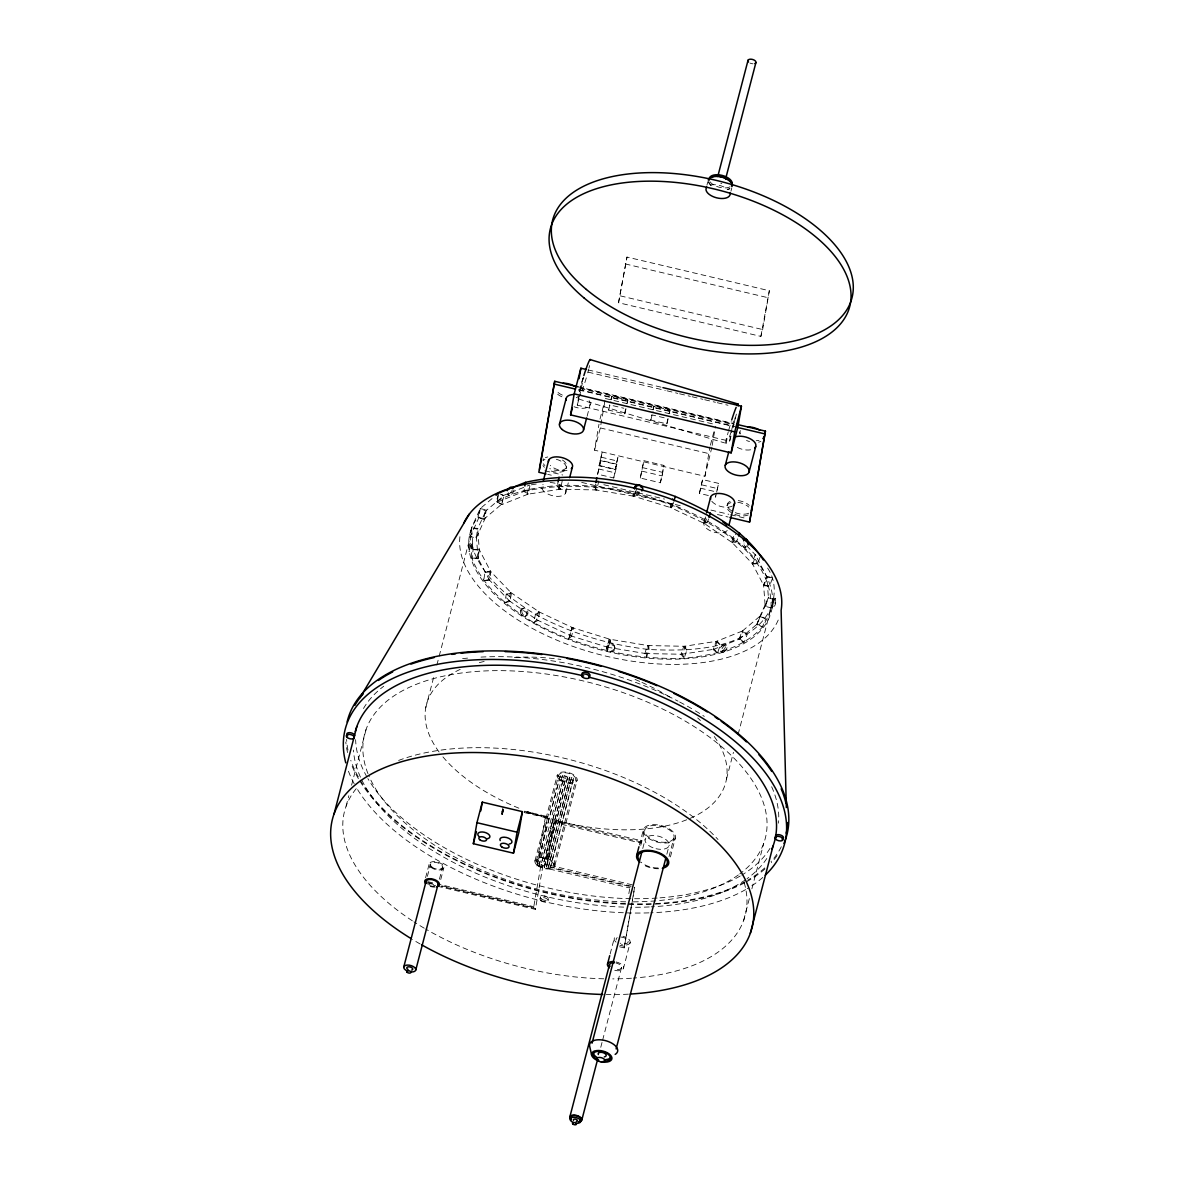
<?xml version="1.0" encoding="UTF-8"?>
<svg xmlns="http://www.w3.org/2000/svg" width="1184" height="1184" viewBox="0 0 1184 1184"><rect width="100%" height="100%" fill="white"/><g stroke="black" fill="none" stroke-linecap="round" stroke-linejoin="round"><path stroke-width="0.75" stroke-dasharray="5 3.75" d="M492.041 498.612L480.216 508.602L471.528 527.886L470.3 536.678L476.308 537.98L477.67 528.375L471.528 527.886L469.293 536.441M767.602 568.068C780.138 586.509 772.9 609.434 762.452 627.002C742.501 648.98 712.502 655.403 684.174 658.215C631.93 660.198 579.731 647.382 533.777 622.636C508.128 606.889 482.939 587.308 471.928 558.256L473.156 549.613L471.528 527.886L477.537 529.189L486.21 509.904L480.216 508.602L477.981 517.156A155.681 80.186 14.6 0 0 633.573 656.513A155.681 80.186 14.6 0 0 752.521 556.154A155.681 80.186 14.6 0 0 496.392 501.631L498.627 493.062L497.221 502.09L501.779 504.621L528.478 493.98L530.062 484.878M439.175 656.158L470.3 536.678L478.928 517.526L480.216 508.602L485.573 511.118L503.97 495.593L501.306 494.32M489.554 580.397L477.803 557.871L479.032 549.213L473.156 549.613C484.256 578.843 509.608 598.556 535.434 614.407C570.614 633.41 609.257 644.969 648.95 649.498C692.862 651.6 758.248 650.327 774.321 599.518L768.579 597.195L759.891 616.494L756.724 624.678L762.452 627.002L765.634 618.803L760.439 615.798L742.028 631.324L738.979 639.419L744.174 642.438L747.222 634.343L742.93 630.806L716.054 641.521L713.168 649.542L717.46 653.08L720.346 645.058L717.252 641.195L683.73 646.375L681.081 654.352L684.174 658.215L686.824 650.223L685.166 646.286L647.293 645.561L644.88 653.553L646.553 657.49L648.95 649.498L648.832 645.709L609.183 639.138L607.052 647.174L607.155 650.963L610.752 639.508L572.035 627.535L568.705 639.079L571.62 636.222L573.5 628.097L538.35 611.551L535.434 614.407L533.777 622.636L537.98 620.505L539.638 612.276L510.452 592.266L506.234 594.398L504.784 602.76L509.993 601.457L511.458 593.11L490.22 570.999L484.996 572.301L483.679 580.796L489.554 580.397L490.872 571.902L479.032 549.213M478.07 558.744L476.442 537.166L470.3 536.678L471.928 558.256L478.07 558.744L479.298 550.101L477.67 528.375M476.308 537.98L484.937 518.829L486.21 509.904M509.993 601.457L488.903 579.509L490.22 570.999M501.779 504.621L503.185 495.593L529.529 485.085M503.614 809.501L502.282 814.636L501.306 814.4L503.407 806.156M502.282 814.636L503.733 808.864M730.972 436.067L729.64 441.203L577.274 405.15L579.287 393.458M579.568 391.786L582.824 378.17M579.509 396.596L583.46 378.007M618.536 302.719L626.987 257.061L769.334 290.746L762.659 329.552L760.868 336.404L618.536 302.719L626.987 257.061M711.895 447.123L704.909 476.294L594.516 450.172L598.986 424.227M594.516 450.172L600.318 427.927L605.083 400.236M597.639 474.177L600.776 460.369L616.82 464.172L615.917 469.426L613.697 477.981L597.639 474.177L600.776 460.369M599.089 465.786L602.212 451.962L599.089 465.786L615.132 469.574L618.27 455.766L615.132 469.574M626.04 408.776L624.708 413.912L608.65 410.108L609.553 404.854M611.181 399.807L611.788 396.3L627.846 400.103L627.239 403.596M539.49 863.521L537.477 863.047L560.476 774.795L562.474 775.268L538.927 866.377L536.929 865.904L545.439 816.768L524.364 811.78M538.927 866.377L547.556 816.605L524.601 811.173M441.854 885.869L533.629 907.595L540.984 864.808L564.176 775.786L566.174 776.26L542.849 866.525L540.851 866.052L564.176 775.786M437.488 886.224L535.405 909.386L542.997 865.282L566.174 776.26M544.27 867.739L552.617 819.728L641.328 840.714L640.84 843.038L554.127 822.51L546.283 868.212L544.27 867.739L567.817 776.615L569.83 777.089L569.46 779.19L546.283 868.212M536.929 865.904L560.476 774.795M567.817 776.615L544.906 864.572L546.919 865.045L554.408 821.459M562.474 775.268L562.119 777.37L560.106 776.882M613.697 477.981L616.82 464.172M624.708 413.912L625.611 408.658M630.066 886.505L629.681 887.956L548 868.642L571.546 777.518L573.559 777.992L573.189 780.093L550.382 867.65L630.066 886.505L628.837 893.639M550.382 867.65L573.559 777.992M548 868.642L571.546 777.518M640.292 478.025L643.874 460.68L663.943 465.416L662.137 475.924L660.361 482.776L640.292 478.025L643.874 460.68M668.19 418.751L666.858 423.887L650.8 420.083L651.703 414.829L665.97 418.204M653.331 409.768L653.923 406.275L669.981 410.078L669.389 413.571M666.858 423.887L667.761 418.633M660.361 482.776L663.943 465.416M708.358 495.504L699.433 493.402L702.571 479.579L718.614 483.383L715.491 497.191L718.614 483.383M699.433 493.402L702.571 479.579M704.909 476.294L709.956 446.886M619.572 946.786L624.19 947.866L634.654 886.949L548.355 866.54M624.19 947.866L634.728 887.29M712.191 445.391L715.462 426.358M729.64 441.203L733.399 421.06M734.376 422.407L735.826 414.06M760.868 336.404L769.334 290.746M497.221 502.09L523.92 491.449L524.867 485.988M562.37 480.023L560.565 489.155L527.265 494.29L528.848 485.188M504.784 602.76L508.987 600.628L510.452 592.266M598.823 480.837L596.766 489.954L559.144 489.244L557.22 486.313L558.123 481.74M559.144 489.244L560.95 480.112M533.777 622.636L536.707 619.765L538.35 611.551M636.533 488.77L634.609 496.348L595.212 489.821L595.522 483.99M595.212 489.821L597.269 480.689M568.705 639.079L572.035 627.535M673.548 502.445L671.506 507.862L633.04 495.978L634.964 488.4M346.098 806.23L348.836 795.722M351.574 785.214L366.167 729.181M425.707 707.869L434.069 675.768M436.852 665.068L438.716 657.934M477.981 517.156L483.338 519.672L485.573 511.118M483.338 519.672L501.75 504.147L503.97 495.593M425.589 877.744L429.17 864.054M427.38 876.352L430.502 864.364M439.427 879.194L442.55 867.221M440.759 879.52L443.882 867.532M577.274 405.15L579.065 398.312M566.218 468.672L566.662 466.955M565.626 493.092L568.29 482.82M587.116 416.235L590.224 404.247M600.022 419.047L604.92 400.222M501.306 814.4L503.289 806.792M610.9 399.718L611.788 396.3M608.65 410.108L610.885 401.554M626.943 403.522L627.846 400.103M706.937 185.178L707.84 181.744M545.439 816.768L545.232 817.537L523.757 812.446M534.931 860.931L557.22 775.328M653.035 409.694L653.923 406.275M547.556 816.605L547.348 817.36L523.964 811.824M650.8 420.083L653.02 411.529M536.234 861.242L558.537 775.638M552.617 819.728L552.336 820.793L641.121 841.972M533.629 907.595L533.851 906.737L440.27 884.596M535.405 909.386L535.627 908.542L441.277 886.209M546.919 865.045L569.83 777.089M540.022 898.937L540.466 897.22M669.093 413.497L669.981 410.078M553.535 865.326L575.824 779.738M554.837 865.637L577.141 780.049M730.957 191.186L731.86 187.768M548.059 900.698L548.518 898.996M710.4 445.169L714.411 429.762M703.873 523.15L705.649 516.313M733.207 427.513L734.095 424.079L581.729 388.041M610.145 953.993L614.17 938.586M727.02 505.672L727.464 503.97M639.39 845.021L643.415 829.614M640.84 843.038L641.328 840.714M640.751 845.376L644.777 829.969M642.764 848.499L645.088 839.574M600.762 1047.307L602.138 1041.994M602.612 1040.218L621.526 967.58A6.186 3.182 14.6 0 0 616.05 963.006M614.777 970.362A8.258 4.248 14.6 0 0 623.539 968.053L630.214 942.375A8.258 4.248 14.6 0 0 622.917 936.278M666.844 854.197L669.182 845.272M669.049 856.58L673.962 837.739A15.096 7.785 14.6 0 0 653.894 825.44A15.096 7.785 14.6 0 0 650.238 838.405A15.096 7.785 14.6 0 0 673.962 837.739M670.41 856.935L675.324 838.109A16.517 8.51 14.6 0 0 653.39 824.641A16.517 8.51 14.6 0 0 649.394 838.82A16.517 8.51 14.6 0 0 675.324 838.109M726.488 779.042L733.458 752.284M738.106 734.45L771.08 607.851C772.59 553.875 715.092 524.29 672.69 505.45C625.359 488.37 573.559 480.26 523.92 491.449L527.265 494.29M772.086 608.088L774.321 599.518L768.431 598.024L766.803 576.297L772.678 577.792L769.467 586.258L763.858 585.651L752.092 563.11L755.229 554.497L767.069 577.185L763.858 585.651M743.67 920.353L749.605 897.59M751.884 888.829L763.739 843.304M607.155 650.963L610.752 639.508M708.535 518.932L707.603 521.892L704.939 523.742L670.026 507.3L672.601 498.286M671.506 507.862L674.081 498.864M646.553 657.49L646.434 653.701L648.832 645.709M737.602 538.853L736.596 541.769L732.659 542.894L703.666 523.017L706.478 514.108M704.939 523.742L707.751 514.848M684.174 658.215L682.502 654.264L685.166 646.286M760.217 556.835L757.701 563.732L752.743 563.998L731.653 542.05L734.657 533.288M732.659 542.894L735.664 534.117M717.46 653.08L714.381 649.217L717.252 641.195M752.743 563.998L755.895 555.385L743.996 543.012M713.168 649.542L739.882 638.886L742.93 630.806M756.724 624.678L765.338 605.527L771.08 607.851L765.204 606.341L763.576 584.763L766.803 576.297M738.979 639.419L757.257 623.983L760.439 615.798M765.338 605.527L768.579 597.195M765.204 606.341L768.431 598.024M633.04 495.978L634.224 493.55L634.609 496.348M470.152 543.16C467.798 547.304 468.479 556.894 470.374 545.75C471.188 537.122 475.213 553.712 468.82 551.241M570.584 630.968L573.5 628.097M773.67 598.216C769.511 602.523 774.528 611.447 775.698 602.449C775.298 592.281 773.285 602.7 772.397 606.356M775.683 598.556L774.41 606.696M670.026 507.3L672.69 505.45M535.434 614.407L539.638 612.276M521.715 608.842L523.076 608.31M525.282 616.272L526.643 615.724M703.666 523.017L707.603 521.892M483.679 580.796L488.903 579.509M506.234 594.398L511.458 593.11M531.305 484.818L536.678 483.99M744.47 547.319L746.172 547.052A4.129 2.279 81.2 0 1 743.508 542.834M681.081 654.352L714.381 649.217M471.928 558.256L477.803 557.871M484.996 572.301L490.872 571.902M731.653 542.05L736.596 541.769M644.88 653.553L682.502 654.264M473.156 549.613L479.298 550.101M752.092 563.11L757.701 563.732M767.069 577.185L772.678 577.792M607.052 647.174L646.434 653.701M472.327 543.53L470.98 551.596M478.928 517.526L484.937 518.829M625.211 263.914L767.543 297.598M620.312 295.867L762.659 329.552M588.019 369.896L661.16 387.198M588.196 372.161L665.275 390.409M667.066 390.824L677.81 393.369M679.616 393.798L690.361 396.344M692.152 396.758L702.911 399.304M704.702 399.733L715.462 402.279M717.252 402.708L728.012 405.254M577.925 386.783L733.296 423.532M580.145 388.441L732.511 424.494M579.05 389.64L734.258 426.358M578.991 389.936L734.361 426.699M605.379 398.505L715.758 424.627M613.12 405.712L623.82 408.243M600.318 427.927L710.696 454.034M601.309 457.216L617.367 461.02M642.098 467.517L662.167 472.268M599.992 460.532L616.035 464.32M701.668 484.833L717.711 488.637M642.068 471.173L662.137 475.924M700.336 488.148L716.394 491.937M599.874 465.623L615.917 469.426M598.542 468.938L614.6 472.727M544.906 470.773L562.755 475.006M603.825 484.73L664.55 499.086M710.977 510.082L728.841 514.3M730.632 514.729L744.914 518.104M547.763 474.37L551.33 475.213M581.684 482.391L683.479 506.471M717.415 514.507L728.13 517.038M563.806 777.888L565.819 778.362M567.462 778.717L569.46 779.19M571.191 779.62L573.189 780.093M501.424 813.763L502.386 814M550.752 865.548L633.248 885.07M540.984 864.808L542.997 865.282M427.676 881.621L433.078 882.894M427.454 882.465L434.661 884.167M428.8 883.264L439.486 885.795M425.026 883.279L435.712 885.795M619.942 945.32L624.56 946.416M763.576 584.763L769.467 586.258M578.517 399.008L724.593 442.92M570.14 635.645L608.606 647.544M759.891 616.494L765.634 618.803M496.392 501.631L501.75 504.147M536.707 619.765L571.62 636.222M523.92 491.449L528.478 493.98M500.136 493.906L503.185 495.593M757.257 623.983L762.452 627.002M742.028 631.324L747.222 634.343M507.374 494.187L508.854 495.208M724.978 644.2L726.473 645.206M720.745 651.23L722.225 652.251M508.987 600.628L537.98 620.505M739.882 638.886L744.174 642.438M716.054 641.521L720.346 645.058M557.22 486.313L560.565 489.155M683.73 646.375L686.824 650.223M594.842 487.024L596.766 489.954M647.293 645.561L648.95 649.498M614.91 647.352A4.129 3.478 -4.3 0 1 608.532 650.208A4.129 3.478 -4.3 0 1 608.946 644.17A4.129 3.478 -4.3 0 1 614.91 647.352L614.999 648.462A4.129 3.478 -4.3 0 1 608.606 651.304A4.129 3.478 -4.3 0 1 609.035 645.265A4.129 3.478 -4.3 0 1 614.999 648.462M606.682 647.13L606.77 648.225M609.183 639.138L609.301 642.927M639.745 492.884A4.129 3.522 24.2 0 1 635.038 491.138M639.168 492.011A4.129 3.522 24.2 0 1 637.11 491.508M513.93 489.895A4.129 2.028 -55.6 0 1 510.437 495.03A4.129 2.028 -55.6 0 1 508.365 492.677M512.272 489.747A4.129 2.028 -55.6 0 1 511.932 490.679M511.414 491.612A4.129 2.028 -55.6 0 1 508.247 494.261A4.129 2.028 -55.6 0 1 506.722 492.529M745.994 546.209A4.129 2.279 81.2 0 1 743.567 546.964A4.129 2.279 81.2 0 1 741.806 543.101M781.307 846.723A225.981 116.387 14.6 0 1 771.05 861.626M764.731 867.931A225.981 116.387 14.6 0 1 747.607 880.23M744.706 881.858A225.981 116.387 14.6 0 1 652.946 903.644M651.17 903.718A225.981 116.387 14.6 0 1 627.446 903.688M625.581 903.629A225.981 116.387 14.6 0 1 350.79 760.32M347.978 750.064A225.981 116.387 14.6 0 1 346.616 739.393M778.214 620.061A164.976 84.967 14.6 0 1 596.603 653.775A164.976 84.967 14.6 0 1 460.265 534.31M714.263 736.507A154.645 79.654 14.6 0 1 686.217 819.964A154.645 79.654 14.6 0 1 524.112 810.27M518.873 808.184A154.645 79.654 14.6 0 1 442.15 755.925M439.086 751.988A154.645 79.654 14.6 0 1 461.716 668.694M479.328 662.64A154.645 79.654 14.6 0 1 484.167 661.456M514.315 657.401A154.645 79.654 14.6 0 1 560.89 659.429M635.053 679.438A154.645 79.654 14.6 0 1 640.218 681.644M641.92 682.413A154.645 79.654 14.6 0 1 672.408 698.723M697.716 717.963A154.645 79.654 14.6 0 1 700.425 720.523M630.214 942.375A8.258 4.248 14.6 0 1 621.467 944.684M616.006 942.109A8.258 4.248 14.6 0 1 617.027 936.159M621.156 937.062A6.186 3.182 14.6 0 1 628.216 941.902A6.186 3.182 14.6 0 1 620.105 943.16M616.242 939.918A6.186 3.182 14.6 0 1 617.249 937.669M616.228 961.956A8.258 4.248 14.6 0 1 623.539 968.053M621.526 967.58A6.186 3.182 14.6 0 1 614.97 969.311M434.602 886.357A6.186 3.182 14.6 0 1 428.578 884.922M435.164 887.112A7.563 3.892 14.6 0 1 427.809 885.38M658.659 868.745A16.517 8.51 14.6 0 1 642.705 864.498M658.141 867.961A15.096 7.785 14.6 0 1 640.87 862.085M652.976 847.774A12.388 6.379 14.6 0 1 648.61 836.185A12.388 6.379 14.6 0 1 668.501 842.342A12.388 6.379 14.6 0 1 656.054 848.721M628.408 994.16A216.702 111.607 14.6 0 1 606.267 994.545M420.157 943.988A216.702 111.607 14.6 0 1 412.476 939.46M766.803 858.474A216.702 111.607 14.6 0 1 747.015 878.706M745.58 879.727A216.702 111.607 14.6 0 1 651.141 906.84M649.261 906.944A216.702 111.607 14.6 0 1 630.761 907.255M623.716 907.107A216.702 111.607 14.6 0 1 361.238 778.85M360.469 777.178A216.702 111.607 14.6 0 1 353.483 750.108M367.987 773.685A206.993 106.604 14.6 0 1 595.108 683.952A206.993 106.604 14.6 0 1 739.778 873.896M738.357 874.932A206.993 106.604 14.6 0 1 632.774 901.853M625.67 901.808A206.993 106.604 14.6 0 1 368.683 775.372M744.159 882.539A206.993 106.604 14.6 0 1 633.322 978.088M631.472 978.221A206.993 106.604 14.6 0 1 612.72 978.887M603.796 978.798A206.993 106.604 14.6 0 1 425.752 929.085M424.227 928.197A206.993 106.604 14.6 0 1 413.926 921.833M412.343 920.797A206.993 106.604 14.6 0 1 357.05 787.686M398.608 760.439A206.993 106.604 14.6 0 1 718.022 839.515M762.792 877.448A227.017 116.92 14.6 0 1 747.222 888.666M745.624 889.584A227.017 116.92 14.6 0 1 650.874 912.79M648.965 912.864A227.017 116.92 14.6 0 1 625.137 912.82M623.332 912.746A227.017 116.92 14.6 0 1 356.147 787.182M354.194 783.719A227.017 116.92 14.6 0 1 347.918 769.763M777.104 855.603A227.017 116.92 14.6 0 1 771.361 862.677M765.012 868.893A227.017 116.92 14.6 0 1 746.231 881.947M744.588 882.835A227.017 116.92 14.6 0 1 653.109 904.236M651.2 904.295A227.017 116.92 14.6 0 1 627.372 904.25M625.566 904.191A227.017 116.92 14.6 0 1 359.24 780.049M358.382 778.628A227.017 116.92 14.6 0 1 350.79 762.94M347.548 752.55A227.017 116.92 14.6 0 1 345.802 742.042M769.985 848.395A216.702 111.607 14.6 0 1 741.761 875.094M740.178 876.027A216.702 111.607 14.6 0 1 658.985 897.931M657.12 898.064A216.702 111.607 14.6 0 1 367.869 778.584M366.922 776.926A216.702 111.607 14.6 0 1 355.629 739.66M363.473 708.52A216.702 111.607 14.6 0 1 383.72 686.261M462.604 658.659A216.702 111.607 14.6 0 1 469.841 657.89M480.985 657.09A216.702 111.607 14.6 0 1 678.018 701.15M679.646 702.008A216.702 111.607 14.6 0 1 693.883 709.956M695.408 710.874A216.702 111.607 14.6 0 1 704.288 716.394M771.657 786.768A216.702 111.607 14.6 0 1 778.495 823.176M589.158 400.71A12.388 6.379 14.6 0 1 587.086 407.503A12.388 6.379 14.6 0 1 574.033 406.748M567.018 470.522A12.388 6.379 14.6 0 1 550.308 465.386M550.16 482.554A12.388 6.379 14.6 0 1 565.893 491.449A12.388 6.379 14.6 0 1 551.211 495.356A12.388 6.379 14.6 0 1 543.086 484.448M732.452 505.982A12.388 6.379 14.6 0 1 711.599 501.01M727.242 530.432A12.388 6.379 14.6 0 1 708.905 530.047A12.388 6.379 14.6 0 1 708.195 519.554M750.656 449.802A12.388 6.379 14.6 0 1 735.96 446.605M556.332 459.274A12.388 6.379 14.6 0 1 565.848 469.426A12.388 6.379 14.6 0 1 549.258 470.314M544.433 467.251A12.388 6.379 14.6 0 1 542.968 465.46M543.308 460.532A12.388 6.379 14.6 0 1 544.995 459.407M577.925 396.596A12.388 6.379 14.6 0 1 576.238 397.72M561.897 396.788A12.388 6.379 14.6 0 1 555.607 391.948M760.883 441.41A12.388 6.379 14.6 0 1 758.574 442.135M749.546 441.543A12.388 6.379 14.6 0 1 746.527 440.478M739.541 433.832A12.388 6.379 14.6 0 1 740.592 430.695M748.244 514.936A12.388 6.379 14.6 0 1 733.888 514.004M731.224 512.583A12.388 6.379 14.6 0 1 731.949 502.371M737.824 502.297A12.388 6.379 14.6 0 1 748.806 507.092M748.688 513.22A12.388 6.379 14.6 0 1 734.332 512.287M731.668 510.881A12.388 6.379 14.6 0 1 730.084 501.38M738.268 500.595A12.388 6.379 14.6 0 1 749.25 505.376M562.474 460.043A12.388 6.379 14.6 0 1 564.975 469.012A12.388 6.379 14.6 0 1 549.702 468.598M544.877 465.534A12.388 6.379 14.6 0 1 543.412 463.758M542.834 460.28A12.388 6.379 14.6 0 1 543.767 458.83M545.439 457.69A12.388 6.379 14.6 0 1 547.763 456.965M562.341 395.086A12.388 6.379 14.6 0 1 556.051 390.232M578.724 389.95A12.388 6.379 14.6 0 1 579.42 391.756M759.018 440.418A12.388 6.379 14.6 0 1 756.221 440.7M740.681 433.921A12.388 6.379 14.6 0 1 739.985 432.116M589.543 365.545A20.631 1.51 -73.3 0 1 588.922 368.224M588.552 369.689A20.631 1.51 -73.3 0 1 587.723 372.827M586.287 377.888A20.631 1.51 -73.3 0 1 580.293 395.663M579.228 397.972A20.631 1.51 -73.3 0 1 578.31 397.069M579.686 390.365A20.631 1.51 -73.3 0 1 583.357 377.237M736.389 414.119A20.631 1.51 -73.3 0 1 732.556 427.483M730.972 432.382A20.631 1.51 -73.3 0 1 728.13 440.108M727.524 434.794A20.631 1.51 -73.3 0 1 728.293 431.79M728.722 430.192A20.631 1.51 -73.3 0 1 731.194 421.682M710.548 185.074A12.388 6.379 14.6 0 1 727.538 189.336M729.995 188.759A12.388 6.379 14.6 0 1 727.805 189.573M710.814 185.326A12.388 6.379 14.6 0 1 708.328 181.744M729.566 188.508A11.825 6.098 14.6 0 1 727.464 189.292M711.244 185.222A11.825 6.098 14.6 0 1 708.861 181.803M730.01 186.806A11.825 6.098 14.6 0 1 710.134 181.818M721.826 183.638A4.129 2.131 14.6 0 1 720.79 183.52M753.039 63.803A4.129 2.131 14.6 0 1 749.975 63.033M559.514 779.708A10.242 5.269 14.6 0 0 576.564 781.307A10.242 5.269 14.6 0 0 565.464 772.042A10.242 5.269 14.6 0 0 559.514 779.708M560.52 779.442A8.895 4.573 14.6 0 0 575.335 780.833A8.895 4.573 14.6 0 0 565.7 772.782A8.895 4.573 14.6 0 0 560.52 779.442M537.21 865.297A10.242 5.269 14.6 0 0 554.275 866.91A10.242 5.269 14.6 0 0 543.175 857.645A10.242 5.269 14.6 0 0 537.21 865.297M538.217 865.03A8.895 4.573 14.6 0 0 553.032 866.436A8.895 4.573 14.6 0 0 543.397 858.385A8.895 4.573 14.6 0 0 538.217 865.03M541.473 898.982A4.129 2.131 14.6 0 0 548.31 899.514A4.129 2.131 14.6 0 0 543.678 895.814A4.129 2.131 14.6 0 0 541.473 898.982M541.029 900.698A4.129 2.131 14.6 0 0 547.866 901.231A4.129 2.131 14.6 0 0 543.234 897.531A4.129 2.131 14.6 0 0 541.029 900.698M521.818 610.411A4.129 2.901 68.3 0 0 525.933 615.976A4.129 2.901 68.3 0 0 526.85 609.671A4.129 2.901 68.3 0 0 521.818 610.411M520.442 610.959A4.129 2.901 68.3 0 0 524.556 616.524A4.129 2.901 68.3 0 0 525.489 610.204A4.129 2.901 68.3 0 0 520.442 610.959M430.858 867.28A7.563 3.892 14.6 0 0 443.452 868.464A7.563 3.892 14.6 0 0 435.253 861.626A7.563 3.892 14.6 0 0 430.858 867.28M431.879 867.014A6.186 3.182 14.6 0 0 442.194 867.976A6.186 3.182 14.6 0 0 435.49 862.381A6.186 3.182 14.6 0 0 431.879 867.014M722.728 650.726A4.129 2.028 -55.6 0 0 725.407 644.51A4.129 2.028 -55.6 0 0 720.449 647.914A4.129 2.028 -55.6 0 0 722.728 650.726M724.208 651.733A4.129 2.028 -55.6 0 0 726.902 645.517A4.129 2.028 -55.6 0 0 721.929 648.921A4.129 2.028 -55.6 0 0 724.208 651.733"/><path stroke-width="1.5" d="M473.334 843.704L476.945 822.688L482.288 802.145L522.425 811.647L518.814 832.648L513.471 853.19L473.334 843.704L476.456 831.716M577.925 386.783L554.704 381.278L538.824 472.253L545.972 473.94M480.793 810.907L482.288 802.145M539.549 469.515L554.704 381.278M662.936 387.627L741.436 406.186L737.824 427.202L731.135 452.88L570.584 414.888L574.196 393.887L580.885 368.209L586.228 369.467M579.08 378.702L580.885 368.209M513.471 853.19L517.082 832.189L522.425 811.647M731.135 452.88L734.746 431.864L741.436 406.186M729.921 517.467L749.561 522.114L765.441 431.139L736.862 424.39M765.441 431.139L749.561 522.114M524.867 485.988L525.504 482.347C575.483 471.084 627.624 479.239 675.265 496.436C708.461 510.866 743.167 528.834 763.384 559.973M558.123 481.74L559.026 477.182M595.863 482.465L596.899 477.907M635.764 487.497L636.548 484.478M334.095 813.822L356.843 726.517M403.744 967.076L426.048 881.488M415.791 969.933L438.08 884.33M543.338 480.704L548.695 460.162M559.455 424.227L566.144 398.549M570.584 414.888L572.36 408.036M569.637 477.685L572.316 467.414M583.534 429.925L586.657 417.937M717.77 176.49L748.051 60.221M725.57 179.036L755.851 62.782M706.537 512.879L710.563 497.472M725.259 465.371L728.826 451.666M607.481 964.264L609.701 955.695M636.726 855.292L638.946 846.738M569.8 1117.089L609.479 964.738M592.044 1043.208L641.832 852.08M728.841 525.489L734.628 503.23M749.028 472.238A12.388 6.379 14.6 0 0 733.133 461.878A12.388 6.379 14.6 0 0 729.27 472.283A12.388 6.379 14.6 0 0 749.028 472.238L755.718 446.56M581.832 1119.946L597.535 1059.71M616.124 1048.906L665.911 857.778M750.316 933.288L773.063 845.983M673.977 500.95L675.265 496.436M709.009 517.438L710.415 512.998M738.609 535.923L739.6 533.007M360.025 697.702L469.471 513.871M495.992 495.282L498.627 493.062L525.504 482.347M553.994 384.03L575.424 389.092M736.152 427.128L764.731 433.877M574.196 393.887L734.746 431.864M476.945 822.688L517.082 832.189M590.091 359.566L737.928 404.01M591.704 1055.373L589.721 1046.538A14.445 7.444 14.6 0 1 606.711 1040.988A14.445 7.444 14.6 0 1 615.162 1054.396M786.354 807.562L781.114 610.219A164.976 84.967 14.6 0 0 646.39 491.182A164.976 84.967 14.6 0 0 463.891 522.884M786.753 822.303L786.946 829.688M782.713 838.834A4.129 2.131 14.6 0 1 781.973 839.101M776.319 837.665A4.129 2.131 14.6 0 1 778.939 834.661A4.129 2.131 14.6 0 1 783.231 838.435M582.04 674.214A4.129 2.131 14.6 0 1 586.79 672.542A4.129 2.131 14.6 0 1 589.351 676.375M347.726 735.826A4.129 2.131 14.6 0 1 349.428 732.644A4.129 2.131 14.6 0 1 354.756 735.841M634.313 488.385A4.129 3.522 24.2 0 1 637.865 485.721M640.825 486.816A4.129 3.522 24.2 0 1 641.55 487.586M634.728 488.341A4.129 3.522 24.2 0 1 639.878 485.04A4.129 3.522 24.2 0 1 641.876 490.975M512.05 488.267A4.129 2.028 -55.6 0 1 513.279 488.252M507.24 490.738A4.129 2.028 -55.6 0 1 510.215 487.394A4.129 2.028 -55.6 0 1 512.406 488.148M743.152 539.238A4.129 2.279 81.2 0 1 744.351 539.297M743.626 540.807A4.129 2.279 81.2 0 1 746.645 539.475A4.129 2.279 81.2 0 1 747.992 545.114M354.815 705.412A225.981 116.387 14.6 0 1 363.325 693.75M378.466 680.445A225.981 116.387 14.6 0 1 392.674 671.935M410.981 664.12A225.981 116.387 14.6 0 1 434.099 657.594M451.829 654.382A225.981 116.387 14.6 0 1 455.514 653.879M461.109 653.213A225.981 116.387 14.6 0 1 483.19 651.674M505.05 651.629A225.981 116.387 14.6 0 1 541.843 654.5M567.166 658.482A225.981 116.387 14.6 0 1 601.22 666.311M619.01 671.565A225.981 116.387 14.6 0 1 656.913 685.654M673.681 693.306A225.981 116.387 14.6 0 1 707.262 711.924M715.121 717.06A225.981 116.387 14.6 0 1 718.17 719.147M721.174 721.263A225.981 116.387 14.6 0 1 746.423 741.865M758.944 754.785A225.981 116.387 14.6 0 1 771.731 771.45M781.159 788.81A225.981 116.387 14.6 0 1 785.998 803.522M787.715 822.939A225.981 116.387 14.6 0 1 786.235 833.181M478.78 836.259A6.186 3.182 14.6 0 1 480.541 832.071A6.186 3.182 14.6 0 1 488.918 834.587A6.186 3.182 14.6 0 1 487.142 838.775M500.181 840.581A6.186 3.182 14.6 0 1 506.382 837.473A6.186 3.182 14.6 0 1 511.31 843.141M510.422 843.674A6.186 3.182 14.6 0 1 509.224 844M571.176 1119.738A6.186 3.182 14.6 0 1 572.36 1115.195A6.186 3.182 14.6 0 1 581.063 1117.874A6.186 3.182 14.6 0 1 578.354 1121.958M609.316 967.787A8.258 4.248 14.6 0 1 614.126 961.615M610.026 966.499A6.186 3.182 14.6 0 1 614.466 962.74M573.544 1120.345A2.057 1.066 14.6 0 1 574.521 1119.087A2.057 1.066 14.6 0 1 577.2 1120.108A2.057 1.066 14.6 0 1 576.223 1121.381M570.999 1118.821A5.446 2.797 14.6 0 1 573.174 1115.535A5.446 2.797 14.6 0 1 580.175 1117.696A5.446 2.797 14.6 0 1 579.228 1121.366M573.544 1122.58A5.446 2.797 14.6 0 1 571.31 1117.622A5.446 2.797 14.6 0 1 579.982 1119.664A5.446 2.797 14.6 0 1 576.282 1123.231M426.58 883.249A6.186 3.182 14.6 0 1 431.82 879.594A6.186 3.182 14.6 0 1 437.74 885.099M407.681 971.176A6.186 3.182 14.6 0 1 405.15 965.537A6.186 3.182 14.6 0 1 415.007 967.861A6.186 3.182 14.6 0 1 410.804 971.916M408.051 969.504A3.064 1.569 14.6 0 1 407.488 967.032A3.064 1.569 14.6 0 1 411.884 967.772A3.064 1.569 14.6 0 1 411.677 970.096M425.352 883.323A7.563 3.892 14.6 0 1 428.386 878.75A7.563 3.892 14.6 0 1 438.124 881.769A7.563 3.892 14.6 0 1 436.792 886.86M639.76 862.322A16.517 8.51 14.6 0 1 643.03 850.748A16.517 8.51 14.6 0 1 665.586 856.757A16.517 8.51 14.6 0 1 662.33 868.331M638.975 859.924A15.096 7.785 14.6 0 1 654.782 852.051A15.096 7.785 14.6 0 1 664.254 866.644M598.231 1060.82A10.434 5.372 14.6 0 1 594.546 1051.066A10.434 5.372 14.6 0 1 611.329 1056.246A10.434 5.372 14.6 0 1 600.821 1061.634M598.734 1060.183A8.939 4.603 14.6 0 1 595.064 1052.014A8.939 4.603 14.6 0 1 609.316 1055.388A8.939 4.603 14.6 0 1 603.233 1061.249M610.885 1056.661A8.939 4.603 14.6 0 1 605.853 1059.576M597.15 1057.519A8.939 4.603 14.6 0 1 593.983 1051.436M598.334 1054.53A4.129 2.131 14.6 0 1 602.552 1052.502A4.129 2.131 14.6 0 1 605.749 1056.291M605.142 1056.646A4.129 2.131 14.6 0 1 604.328 1056.853M410.981 938.542A216.702 111.607 14.6 0 1 398.875 762.526A216.702 111.607 14.6 0 1 718.407 843.393A216.702 111.607 14.6 0 1 630.273 994.042M602.76 994.471A216.702 111.607 14.6 0 1 421.726 944.876M589.025 677.204A216.702 111.607 14.6 0 1 771.805 849.18M355.23 731.712A216.702 111.607 14.6 0 1 583.682 675.916M345.758 762.822A227.017 116.92 14.6 0 1 597.417 673.888A227.017 116.92 14.6 0 1 765.204 875.242M347.119 721.974A227.017 116.92 14.6 0 1 603.618 666.414A227.017 116.92 14.6 0 1 783.956 843.422M566.278 400.281A12.388 6.379 14.6 0 1 573.1 394.524M548.429 461.819A12.388 6.379 14.6 0 1 563.11 457.897A12.388 6.379 14.6 0 1 571.236 468.82M710.681 499.204A12.388 6.379 14.6 0 1 723.735 494.068A12.388 6.379 14.6 0 1 733.932 504.754M722.906 522.026A12.388 6.379 14.6 0 1 726.902 525.37M734.657 437.148A12.388 6.379 14.6 0 1 750.434 438.894A12.388 6.379 14.6 0 1 754.741 447.996M763.621 437.148A12.388 6.379 14.6 0 1 763.502 438.835M751.426 508.957A12.388 6.379 14.6 0 1 751.307 510.644M563.184 383.172A12.388 6.379 14.6 0 1 575.113 386.517M763.946 437.118A12.388 6.379 14.6 0 1 763.014 438.568M747.829 426.862A12.388 6.379 14.6 0 1 759.743 430.206M583.875 375.535A20.631 1.51 -73.3 0 1 590.402 359.877M737.218 405.046A20.631 1.51 -73.3 0 1 738.135 405.949M726.044 443.142A20.631 1.51 -73.3 0 1 726.65 438.657M731.712 419.98A20.631 1.51 -73.3 0 1 736.152 407.355M730.025 192.903A12.388 6.379 14.6 0 1 716.675 197.832A12.388 6.379 14.6 0 1 706.818 187.087M708.284 180.042A12.388 6.379 14.6 0 1 721.678 176.816A12.388 6.379 14.6 0 1 732.304 186.051M711.022 177.585A11.825 6.098 14.6 0 1 730.898 182.558M731.727 184.29A11.825 6.098 14.6 0 1 731.771 185.918M709.305 180.101A11.825 6.098 14.6 0 1 722.062 175.38A11.825 6.098 14.6 0 1 731.475 185.651M748.48 61.953A4.129 2.131 14.6 0 1 749.605 59.289A4.129 2.131 14.6 0 1 755.007 60.65A4.129 2.131 14.6 0 1 754.83 63.566M775.86 839.367A4.129 2.131 14.6 0 0 782.787 840.152A4.129 2.131 14.6 0 0 778.495 836.363A4.129 2.131 14.6 0 0 775.86 839.367M582.513 677.1A4.129 2.131 14.6 0 0 589.366 677.662A4.129 2.131 14.6 0 0 584.763 673.962A4.129 2.131 14.6 0 0 582.513 677.1M347.267 737.528A4.129 2.131 14.6 0 0 354.12 738.061A4.129 2.131 14.6 0 0 349.487 734.376A4.129 2.131 14.6 0 0 347.267 737.528M586.391 289.473A154.645 79.654 14.6 0 0 844.059 313.73A154.645 79.654 14.6 0 0 676.434 173.752A154.645 79.654 14.6 0 0 586.391 289.473M584.156 298.042A154.645 79.654 14.6 0 0 841.824 322.285A154.645 79.654 14.6 0 0 674.214 182.306A154.645 79.654 14.6 0 0 584.156 298.042M480.112 839.989A3.966 2.042 14.6 0 0 486.476 840.063A3.966 2.042 14.6 0 0 481.488 836.703A3.966 2.042 14.6 0 0 480.112 839.989M501.809 846.945A4.47 2.309 14.6 0 0 509.002 847.034A4.47 2.309 14.6 0 0 503.378 843.245A4.47 2.309 14.6 0 0 501.809 846.945M572.938 1124.06A2.057 1.066 14.6 0 0 576.371 1124.386A2.057 1.066 14.6 0 0 574.136 1122.521A2.057 1.066 14.6 0 0 572.938 1124.06M407.163 972.316A2.205 1.14 14.6 0 0 410.833 972.656A2.205 1.14 14.6 0 0 408.45 970.658A2.205 1.14 14.6 0 0 407.163 972.316M598.112 1060.82A4.129 2.131 14.6 0 0 604.772 1060.968A4.129 2.131 14.6 0 0 599.652 1057.43A4.129 2.131 14.6 0 0 598.112 1060.82M562.222 429.526A12.388 6.379 14.6 0 0 582.854 431.464A12.388 6.379 14.6 0 0 569.43 420.246A12.388 6.379 14.6 0 0 562.222 429.526"/></g></svg>
